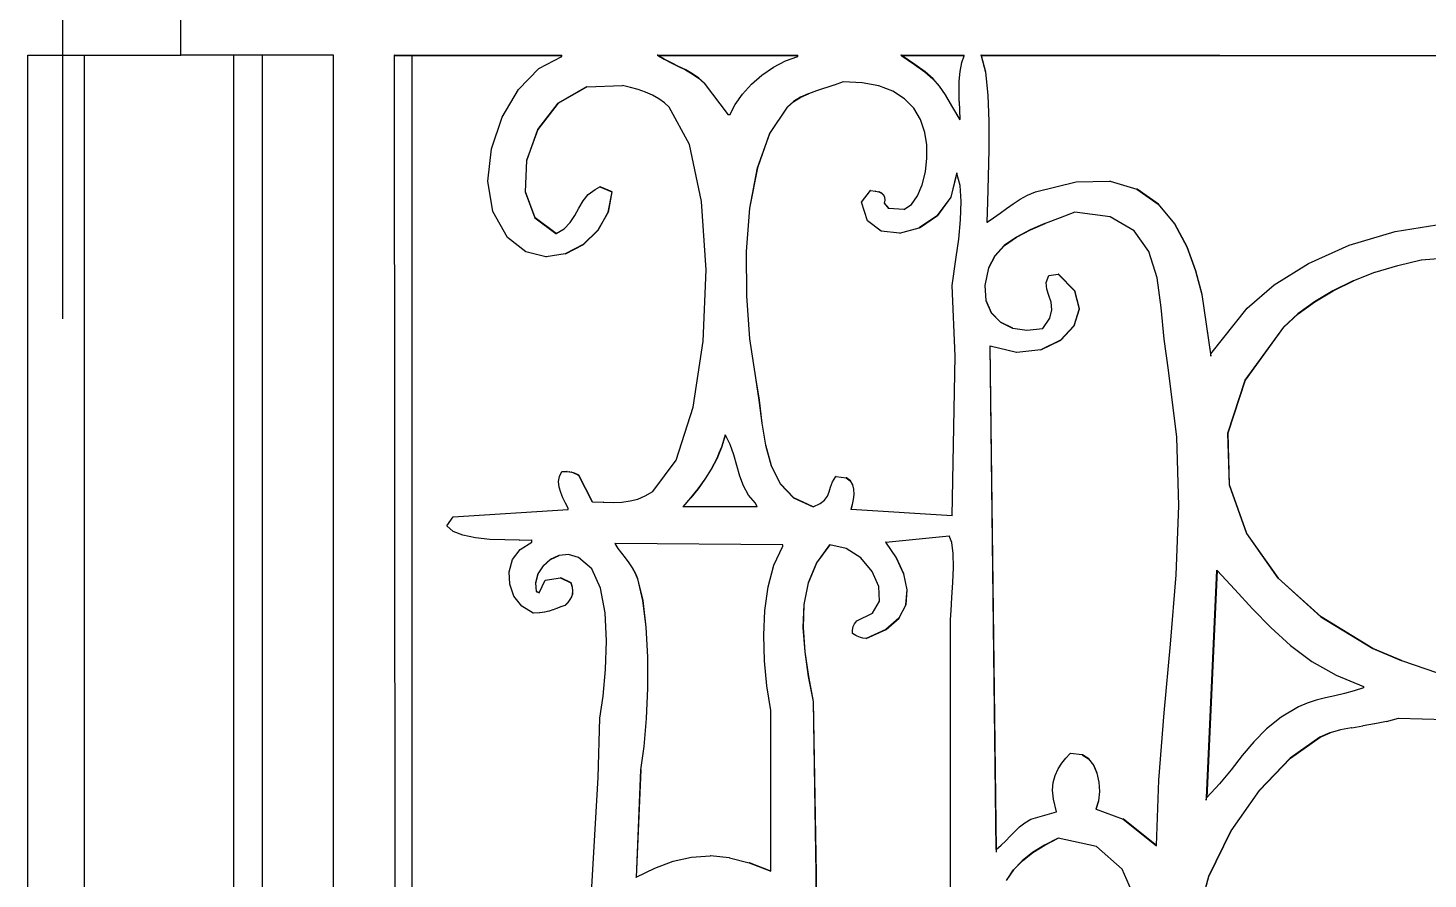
# Model space of a CAD drawing. Header units: inches. Extents: x -343 to 13887, y -13069 to -746.
# Drawn here: x 3431.19 to 3454.14, y -9215.59 to -9201.64 of the extents above; entities that cross this region are included whole.
import ezdxf

# ---------------------------------------------------------------- set-up
doc = ezdxf.new("R2010")
doc.units = ezdxf.units.IN
doc.header["$LTSCALE"] = 17
doc.header["$MEASUREMENT"] = 0
doc.layers.add('OUTLINE', color=1, linetype='Continuous', lineweight=25)

# ---------------------------------------------------------------- blocks, each defined once
blk = doc.blocks.new('fddd')
for p, q in [((-462.804, -3265.045), (-462.804, -3264.215)), ((-465.309, -3265.045), (-464.387, -3265.045)), ((-465.309, -3291.653), (-465.309, -3265.045)), ((-464.387, -3265.045), (-464.387, -3291.653)), ((-464.387, -3265.045), (-462.804, -3265.045)), ((-461.938, -3265.045), (-462.804, -3265.045)), ((-461.938, -3265.045), (-461.938, -3293.913)), ((-461.466, -3265.045), (-461.938, -3265.045)), ((-461.466, -3293.913), (-461.466, -3265.045)), ((-460.3, -3265.045), (-461.466, -3265.045)), ((-460.3, -3293.913), (-460.3, -3265.045)), ((-459.308, -3265.045), (-459.308, -3265.055)), ((-459.303, -3265.045), (-459.308, -3265.045)), ((-459.303, -3265.055), (-459.308, -3265.055)), ((-459.308, -3265.055), (-459.295, -3278.755)), ((-459.303, -3265.055), (-459.303, -3265.045)), ((-459.303, -3265.045), (-459.017, -3265.045)), ((-459.29, -3278.755), (-459.303, -3265.055)), ((-459.017, -3265.055), (-459.303, -3265.055)), ((-459.017, -3265.045), (-459.017, -3265.055)), ((-459.017, -3265.045), (-456.555, -3265.045)), ((-459.017, -3265.055), (-459.017, -3289.838)), ((-456.555, -3265.055), (-459.017, -3265.055)), ((-456.934, -3265.259), (-456.555, -3265.065)), ((-456.555, -3265.055), (-456.555, -3265.045)), ((-456.555, -3265.065), (-456.555, -3265.055)), ((-454.993, -3265.045), (-454.975, -3265.055)), ((-454.988, -3265.045), (-454.993, -3265.045)), ((-454.971, -3265.055), (-454.988, -3265.045)), ((-454.988, -3265.045), (-452.687, -3265.045)), ((-454.971, -3265.055), (-454.975, -3265.055)), ((-454.975, -3265.055), (-454.881, -3265.11)), ((-454.877, -3265.11), (-454.971, -3265.055)), ((-452.687, -3265.055), (-454.971, -3265.055)), ((-454.881, -3265.11), (-454.765, -3265.169)), ((-454.877, -3265.11), (-454.881, -3265.11)), ((-454.76, -3265.169), (-454.877, -3265.11)), ((-452.89, -3265.138), (-452.687, -3265.065)), ((-452.687, -3265.055), (-452.687, -3265.045)), ((-452.687, -3265.065), (-452.687, -3265.055)), ((-451.001, -3265.045), (-450.985, -3265.055)), ((-450.996, -3265.045), (-451.001, -3265.045)), ((-450.98, -3265.055), (-450.996, -3265.045)), ((-450.996, -3265.045), (-449.959, -3265.045)), ((-450.98, -3265.055), (-450.985, -3265.055)), ((-450.985, -3265.055), (-450.775, -3265.194)), ((-449.963, -3265.055), (-450.98, -3265.055)), ((-450.77, -3265.194), (-450.98, -3265.055)), ((-450.002, -3265.165), (-449.963, -3265.055)), ((-449.963, -3265.055), (-449.959, -3265.045)), ((-449.687, -3265.045), (-449.684, -3265.055)), ((-449.682, -3265.045), (-449.687, -3265.045)), ((-449.679, -3265.055), (-449.684, -3265.055)), ((-449.684, -3265.055), (-449.613, -3265.323)), ((-449.679, -3265.055), (-449.682, -3265.045)), ((-439.835, -3265.055), (-449.682, -3265.045)), ((-439.835, -3265.055), (-449.679, -3265.055)), ((-449.608, -3265.323), (-449.679, -3265.055)), ((-457.269, -3265.606), (-456.934, -3265.259)), ((-454.765, -3265.169), (-454.646, -3265.227)), ((-454.76, -3265.169), (-454.765, -3265.169)), ((-454.642, -3265.227), (-454.76, -3265.169)), ((-454.646, -3265.227), (-454.53, -3265.285)), ((-454.642, -3265.227), (-454.646, -3265.227)), ((-454.525, -3265.285), (-454.642, -3265.227)), ((-454.53, -3265.285), (-454.419, -3265.348)), ((-454.525, -3265.285), (-454.53, -3265.285)), ((-454.414, -3265.348), (-454.525, -3265.285)), ((-454.419, -3265.348), (-454.316, -3265.419)), ((-454.414, -3265.348), (-454.419, -3265.348)), ((-454.311, -3265.419), (-454.414, -3265.348)), ((-453.277, -3265.37), (-453.088, -3265.241)), ((-453.088, -3265.241), (-452.89, -3265.138)), ((-450.775, -3265.194), (-450.606, -3265.318)), ((-450.77, -3265.194), (-450.775, -3265.194)), ((-450.601, -3265.318), (-450.77, -3265.194)), ((-450.606, -3265.318), (-450.477, -3265.432)), ((-450.601, -3265.318), (-450.606, -3265.318)), ((-450.472, -3265.432), (-450.601, -3265.318)), ((-450.041, -3265.468), (-450.028, -3265.309)), ((-450.028, -3265.309), (-450.002, -3265.165)), ((-449.613, -3265.323), (-449.572, -3265.696)), ((-449.608, -3265.323), (-449.613, -3265.323)), ((-449.568, -3265.696), (-449.608, -3265.323)), ((-456.153, -3265.564), (-456.62, -3265.832)), ((-456.615, -3265.832), (-456.148, -3265.564)), ((-456.148, -3265.564), (-456.153, -3265.564)), ((-456.148, -3265.564), (-455.564, -3265.542)), ((-455.431, -3265.572), (-455.564, -3265.542)), ((-455.304, -3265.608), (-455.431, -3265.572)), ((-454.316, -3265.419), (-454.225, -3265.501)), ((-454.311, -3265.419), (-454.316, -3265.419)), ((-454.22, -3265.501), (-454.311, -3265.419)), ((-454.225, -3265.501), (-453.828, -3266.019)), ((-454.22, -3265.501), (-454.225, -3265.501)), ((-453.823, -3266.019), (-454.22, -3265.501)), ((-453.598, -3265.68), (-453.449, -3265.518)), ((-453.449, -3265.518), (-453.277, -3265.37)), ((-452.096, -3265.535), (-452.38, -3265.626)), ((-452.092, -3265.535), (-452.096, -3265.535)), ((-451.943, -3265.48), (-452.092, -3265.535)), ((-451.632, -3265.494), (-451.943, -3265.48)), ((-451.361, -3265.546), (-451.632, -3265.494)), ((-451.13, -3265.635), (-451.361, -3265.546)), ((-450.477, -3265.432), (-450.371, -3265.552)), ((-450.472, -3265.432), (-450.477, -3265.432)), ((-450.367, -3265.552), (-450.472, -3265.432)), ((-450.371, -3265.552), (-450.274, -3265.693)), ((-450.367, -3265.552), (-450.371, -3265.552)), ((-450.269, -3265.693), (-450.367, -3265.552)), ((-450.045, -3265.634), (-450.041, -3265.468)), ((-457.535, -3266.06), (-457.269, -3265.606)), ((-455.184, -3265.651), (-455.304, -3265.608)), ((-455.071, -3265.701), (-455.184, -3265.651)), ((-454.968, -3265.758), (-455.071, -3265.701)), ((-454.875, -3265.822), (-454.968, -3265.758)), ((-453.718, -3265.849), (-453.598, -3265.68)), ((-452.757, -3265.803), (-452.861, -3265.895)), ((-452.856, -3265.895), (-452.752, -3265.803)), ((-452.642, -3265.732), (-452.757, -3265.803)), ((-452.752, -3265.803), (-452.757, -3265.803)), ((-452.752, -3265.803), (-452.637, -3265.732)), ((-452.517, -3265.675), (-452.642, -3265.732)), ((-452.637, -3265.732), (-452.642, -3265.732)), ((-452.637, -3265.732), (-452.513, -3265.675)), ((-452.513, -3265.675), (-452.517, -3265.675)), ((-452.384, -3265.626), (-452.513, -3265.675)), ((-452.38, -3265.626), (-452.384, -3265.626)), ((-450.94, -3265.758), (-451.13, -3265.635)), ((-450.788, -3265.914), (-450.94, -3265.758)), ((-450.274, -3265.693), (-450.167, -3265.871)), ((-450.269, -3265.693), (-450.274, -3265.693)), ((-450.162, -3265.871), (-450.269, -3265.693)), ((-450.043, -3265.801), (-450.045, -3265.634)), ((-450.043, -3265.801), (-450.034, -3266.094)), ((-449.572, -3265.696), (-449.556, -3266.128)), ((-449.568, -3265.696), (-449.572, -3265.696)), ((-449.552, -3266.128), (-449.568, -3265.696)), ((-456.62, -3265.832), (-456.952, -3266.262)), ((-456.948, -3266.262), (-456.615, -3265.832)), ((-456.615, -3265.832), (-456.62, -3265.832)), ((-454.795, -3265.895), (-454.875, -3265.822)), ((-454.465, -3266.509), (-454.795, -3265.895)), ((-453.823, -3266.019), (-453.828, -3266.019)), ((-453.803, -3266.019), (-453.823, -3266.019)), ((-453.803, -3266.019), (-453.718, -3265.849)), ((-452.861, -3265.895), (-453.15, -3266.326)), ((-453.145, -3266.326), (-452.856, -3265.895)), ((-452.856, -3265.895), (-452.861, -3265.895)), ((-450.677, -3266.098), (-450.788, -3265.914)), ((-450.167, -3265.871), (-450.034, -3266.102)), ((-450.162, -3265.871), (-450.167, -3265.871)), ((-450.034, -3266.094), (-450.162, -3265.871)), ((-457.71, -3266.576), (-457.535, -3266.06)), ((-456.952, -3266.262), (-457.136, -3266.772)), ((-457.131, -3266.772), (-456.948, -3266.262)), ((-456.948, -3266.262), (-456.952, -3266.262)), ((-450.604, -3266.31), (-450.677, -3266.098)), ((-450.034, -3266.102), (-450.034, -3266.094)), ((-449.556, -3266.128), (-449.558, -3266.587)), ((-449.552, -3266.128), (-449.556, -3266.128)), ((-449.553, -3266.587), (-449.552, -3266.128)), ((-453.15, -3266.326), (-453.352, -3266.891)), ((-453.348, -3266.891), (-453.145, -3266.326)), ((-453.145, -3266.326), (-453.15, -3266.326)), ((-450.574, -3266.514), (-450.604, -3266.31)), ((-457.769, -3267.107), (-457.71, -3266.576)), ((-454.266, -3267.442), (-454.465, -3266.509)), ((-450.572, -3266.734), (-450.574, -3266.514)), ((-449.558, -3266.587), (-449.568, -3267.038)), ((-449.564, -3267.038), (-449.553, -3266.587)), ((-449.553, -3266.587), (-449.558, -3266.587)), ((-457.136, -3266.772), (-457.156, -3267.282)), ((-457.152, -3267.282), (-457.131, -3266.772)), ((-457.131, -3266.772), (-457.136, -3266.772)), ((-453.352, -3266.891), (-453.478, -3267.55)), ((-453.473, -3267.55), (-453.348, -3266.891)), ((-453.348, -3266.891), (-453.352, -3266.891)), ((-450.649, -3267.166), (-450.597, -3266.956)), ((-450.597, -3266.956), (-450.572, -3266.734)), ((-457.69, -3267.607), (-457.769, -3267.107)), ((-450.726, -3267.348), (-450.649, -3267.166)), ((-450.083, -3266.973), (-450.179, -3267.368)), ((-450.174, -3267.368), (-450.081, -3266.983)), ((-450.081, -3266.983), (-450.083, -3266.973)), ((-450.029, -3267.177), (-450.081, -3266.983)), ((-450.011, -3267.442), (-450.029, -3267.177)), ((-449.568, -3267.038), (-449.581, -3267.447)), ((-449.576, -3267.447), (-449.564, -3267.038)), ((-449.564, -3267.038), (-449.568, -3267.038)), ((-448.794, -3267.284), (-448.124, -3267.118)), ((-448.124, -3267.118), (-447.573, -3267.11)), ((-447.569, -3267.11), (-447.573, -3267.11)), ((-447.569, -3267.11), (-447.129, -3267.242)), ((-457.156, -3267.282), (-457.001, -3267.708)), ((-457.152, -3267.282), (-457.156, -3267.282)), ((-456.996, -3267.708), (-457.152, -3267.282)), ((-456.209, -3267.432), (-456.124, -3267.327)), ((-456.124, -3267.327), (-456.01, -3267.243)), ((-456.01, -3267.243), (-455.936, -3267.201)), ((-455.936, -3267.201), (-455.933, -3267.203)), ((-455.931, -3267.201), (-455.933, -3267.203)), ((-455.933, -3267.203), (-455.737, -3267.284)), ((-455.732, -3267.284), (-455.931, -3267.201)), ((-455.737, -3267.284), (-455.8, -3267.618)), ((-455.795, -3267.618), (-455.732, -3267.284)), ((-455.732, -3267.284), (-455.737, -3267.284)), ((-451.646, -3267.45), (-451.497, -3267.264)), ((-451.492, -3267.264), (-451.497, -3267.264)), ((-451.492, -3267.264), (-451.421, -3267.27)), ((-451.416, -3267.27), (-451.421, -3267.27)), ((-451.416, -3267.27), (-451.361, -3267.284)), ((-451.361, -3267.284), (-451.315, -3267.306)), ((-451.356, -3267.284), (-451.361, -3267.284)), ((-451.31, -3267.306), (-451.356, -3267.284)), ((-451.315, -3267.306), (-451.284, -3267.336)), ((-451.31, -3267.306), (-451.315, -3267.306)), ((-451.28, -3267.336), (-451.31, -3267.306)), ((-451.284, -3267.336), (-451.267, -3267.373)), ((-451.28, -3267.336), (-451.284, -3267.336)), ((-451.263, -3267.373), (-451.28, -3267.336)), ((-451.267, -3267.373), (-451.264, -3267.418)), ((-451.263, -3267.373), (-451.267, -3267.373)), ((-451.259, -3267.418), (-451.263, -3267.373)), ((-450.827, -3267.489), (-450.726, -3267.348)), ((-450.179, -3267.368), (-450.401, -3267.671)), ((-450.396, -3267.671), (-450.174, -3267.368)), ((-450.174, -3267.368), (-450.179, -3267.368)), ((-449.156, -3267.478), (-449.042, -3267.405)), ((-449.042, -3267.405), (-448.922, -3267.34)), ((-448.922, -3267.34), (-448.794, -3267.284)), ((-447.129, -3267.242), (-446.779, -3267.486)), ((-447.124, -3267.242), (-447.129, -3267.242)), ((-446.775, -3267.486), (-447.124, -3267.242)), ((-457.448, -3268.031), (-457.69, -3267.607)), ((-456.343, -3267.67), (-456.278, -3267.549)), ((-456.278, -3267.549), (-456.209, -3267.432)), ((-455.8, -3267.618), (-455.965, -3267.913)), ((-455.96, -3267.913), (-455.795, -3267.618)), ((-455.795, -3267.618), (-455.8, -3267.618)), ((-454.192, -3268.561), (-454.266, -3267.442)), ((-453.478, -3267.55), (-453.535, -3268.263)), ((-453.53, -3268.263), (-453.473, -3267.55)), ((-453.473, -3267.55), (-453.478, -3267.55)), ((-451.548, -3267.76), (-451.646, -3267.45)), ((-451.264, -3267.418), (-451.274, -3267.471)), ((-451.274, -3267.471), (-451.199, -3267.554)), ((-451.269, -3267.471), (-451.274, -3267.471)), ((-451.269, -3267.471), (-451.259, -3267.418)), ((-451.194, -3267.554), (-451.269, -3267.471)), ((-451.259, -3267.418), (-451.264, -3267.418)), ((-451.194, -3267.554), (-451.199, -3267.554)), ((-450.951, -3267.575), (-451.194, -3267.554)), ((-450.951, -3267.575), (-450.827, -3267.489)), ((-450.022, -3267.744), (-450.011, -3267.442)), ((-449.581, -3267.447), (-449.587, -3267.782)), ((-449.583, -3267.779), (-449.576, -3267.447)), ((-449.576, -3267.447), (-449.581, -3267.447)), ((-449.479, -3267.709), (-449.373, -3267.632)), ((-449.373, -3267.632), (-449.266, -3267.554)), ((-449.266, -3267.554), (-449.156, -3267.478)), ((-448.149, -3267.616), (-448.386, -3267.708)), ((-447.566, -3267.694), (-448.149, -3267.616)), ((-446.779, -3267.486), (-446.511, -3267.81)), ((-446.775, -3267.486), (-446.779, -3267.486)), ((-446.506, -3267.81), (-446.775, -3267.486)), ((-457.001, -3267.708), (-456.655, -3267.969)), ((-456.996, -3267.708), (-457.001, -3267.708)), ((-456.652, -3267.967), (-456.996, -3267.708)), ((-456.518, -3267.889), (-456.419, -3267.786)), ((-456.419, -3267.786), (-456.343, -3267.67)), ((-451.323, -3267.927), (-451.548, -3267.76)), ((-451.019, -3267.961), (-450.7, -3267.873)), ((-450.401, -3267.671), (-450.7, -3267.873)), ((-450.695, -3267.873), (-450.7, -3267.873)), ((-450.695, -3267.873), (-450.396, -3267.671)), ((-450.396, -3267.671), (-450.401, -3267.671)), ((-450.051, -3268.057), (-450.022, -3267.744)), ((-449.587, -3267.782), (-449.583, -3267.779)), ((-449.583, -3267.779), (-449.479, -3267.709)), ((-448.638, -3267.803), (-448.881, -3267.907)), ((-448.876, -3267.907), (-448.633, -3267.803)), ((-448.633, -3267.803), (-448.638, -3267.803)), ((-448.39, -3267.708), (-448.633, -3267.803)), ((-448.386, -3267.708), (-448.39, -3267.708)), ((-447.175, -3267.92), (-447.566, -3267.694)), ((-446.511, -3267.81), (-446.311, -3268.184)), ((-446.506, -3267.81), (-446.511, -3267.81)), ((-446.306, -3268.184), (-446.506, -3267.81)), ((-442.895, -3267.933), (-442.073, -3267.803)), ((-457.145, -3268.265), (-457.448, -3268.031)), ((-456.655, -3267.969), (-456.652, -3267.967)), ((-456.652, -3267.967), (-456.518, -3267.889)), ((-455.965, -3267.913), (-456.206, -3268.149)), ((-456.201, -3268.149), (-455.96, -3267.913)), ((-455.96, -3267.913), (-455.965, -3267.913)), ((-451.024, -3267.961), (-451.323, -3267.927)), ((-451.023, -3267.961), (-451.024, -3267.961)), ((-451.023, -3267.961), (-451.019, -3267.961)), ((-450.09, -3268.357), (-450.051, -3268.057)), ((-449.106, -3268.025), (-449.303, -3268.164)), ((-449.298, -3268.164), (-449.101, -3268.025)), ((-448.881, -3267.907), (-449.106, -3268.025)), ((-449.101, -3268.025), (-449.106, -3268.025)), ((-449.101, -3268.025), (-448.876, -3267.907)), ((-448.876, -3267.907), (-448.881, -3267.907)), ((-446.934, -3268.264), (-447.175, -3267.92)), ((-443.649, -3268.157), (-442.895, -3267.933)), ((-456.821, -3268.348), (-457.145, -3268.265)), ((-456.5, -3268.302), (-456.816, -3268.348)), ((-456.206, -3268.149), (-456.5, -3268.302)), ((-456.495, -3268.302), (-456.5, -3268.302)), ((-456.495, -3268.302), (-456.201, -3268.149)), ((-456.201, -3268.149), (-456.206, -3268.149)), ((-453.535, -3268.263), (-453.532, -3268.991)), ((-453.53, -3268.263), (-453.535, -3268.263)), ((-453.527, -3268.991), (-453.53, -3268.263)), ((-449.459, -3268.33), (-449.563, -3268.529)), ((-449.558, -3268.529), (-449.454, -3268.33)), ((-449.303, -3268.164), (-449.459, -3268.33)), ((-449.454, -3268.33), (-449.459, -3268.33)), ((-449.454, -3268.33), (-449.298, -3268.164)), ((-449.298, -3268.164), (-449.303, -3268.164)), ((-446.799, -3268.694), (-446.934, -3268.264)), ((-446.311, -3268.184), (-446.167, -3268.579)), ((-446.306, -3268.184), (-446.311, -3268.184)), ((-446.162, -3268.579), (-446.306, -3268.184)), ((-444.316, -3268.456), (-443.649, -3268.157)), ((-441.454, -3268.321), (-442.466, -3268.404)), ((-456.818, -3268.348), (-456.821, -3268.348)), ((-456.818, -3268.348), (-456.816, -3268.348)), ((-454.24, -3269.73), (-454.192, -3268.561)), ((-450.158, -3268.819), (-450.09, -3268.357)), ((-449.563, -3268.529), (-449.623, -3268.817)), ((-449.619, -3268.817), (-449.558, -3268.529)), ((-449.558, -3268.529), (-449.563, -3268.529)), ((-444.88, -3268.807), (-444.316, -3268.456)), ((-442.859, -3268.494), (-443.227, -3268.608)), ((-442.854, -3268.494), (-442.859, -3268.494)), ((-442.471, -3268.404), (-442.854, -3268.494)), ((-442.466, -3268.404), (-442.471, -3268.404)), ((-448.616, -3268.77), (-448.571, -3268.653)), ((-448.608, -3268.878), (-448.616, -3268.77)), ((-448.571, -3268.653), (-448.422, -3268.632)), ((-448.417, -3268.632), (-448.422, -3268.632)), ((-448.422, -3268.632), (-448.151, -3268.905)), ((-448.146, -3268.905), (-448.417, -3268.632)), ((-446.729, -3269.182), (-446.799, -3268.694)), ((-446.167, -3268.579), (-446.066, -3268.964)), ((-446.162, -3268.579), (-446.167, -3268.579)), ((-446.061, -3268.964), (-446.162, -3268.579)), ((-443.586, -3268.745), (-443.916, -3268.904)), ((-443.911, -3268.904), (-443.581, -3268.745)), ((-443.581, -3268.745), (-443.586, -3268.745)), ((-443.232, -3268.608), (-443.581, -3268.745)), ((-443.227, -3268.608), (-443.232, -3268.608)), ((-453.532, -3268.991), (-453.478, -3269.694)), ((-453.527, -3268.991), (-453.532, -3268.991)), ((-453.473, -3269.694), (-453.527, -3268.991)), ((-450.108, -3269.98), (-450.158, -3268.819)), ((-449.623, -3268.817), (-449.604, -3269.065)), ((-449.619, -3268.817), (-449.623, -3268.817)), ((-449.6, -3269.065), (-449.619, -3268.817)), ((-448.573, -3268.983), (-448.608, -3268.878)), ((-448.535, -3269.094), (-448.573, -3268.983)), ((-448.146, -3268.905), (-448.151, -3268.905)), ((-448.151, -3268.905), (-448.075, -3269.199)), ((-448.07, -3269.199), (-448.146, -3268.905)), ((-446.066, -3268.964), (-445.917, -3269.98)), ((-446.061, -3268.964), (-446.066, -3268.964)), ((-445.917, -3269.939), (-446.061, -3268.964)), ((-445.322, -3269.192), (-444.88, -3268.807)), ((-443.916, -3268.904), (-444.219, -3269.085)), ((-444.215, -3269.085), (-443.911, -3268.904)), ((-443.911, -3268.904), (-443.916, -3268.904)), ((-449.6, -3269.065), (-449.604, -3269.065)), ((-449.604, -3269.065), (-449.516, -3269.267)), ((-449.511, -3269.267), (-449.6, -3269.065)), ((-448.558, -3269.357), (-448.522, -3269.216)), ((-448.522, -3269.216), (-448.535, -3269.094)), ((-448.075, -3269.199), (-448.162, -3269.482)), ((-448.158, -3269.482), (-448.07, -3269.199)), ((-448.07, -3269.199), (-448.075, -3269.199)), ((-446.68, -3269.697), (-446.729, -3269.182)), ((-445.917, -3269.939), (-445.322, -3269.192)), ((-444.219, -3269.085), (-444.491, -3269.285)), ((-444.486, -3269.285), (-444.215, -3269.085)), ((-444.215, -3269.085), (-444.219, -3269.085)), ((-449.511, -3269.267), (-449.516, -3269.267)), ((-449.516, -3269.267), (-449.368, -3269.419)), ((-449.363, -3269.419), (-449.511, -3269.267)), ((-449.363, -3269.419), (-449.368, -3269.419)), ((-449.368, -3269.419), (-449.17, -3269.516)), ((-449.166, -3269.516), (-449.363, -3269.419)), ((-448.67, -3269.524), (-448.558, -3269.357)), ((-448.162, -3269.482), (-448.383, -3269.718)), ((-448.379, -3269.718), (-448.158, -3269.482)), ((-448.158, -3269.482), (-448.162, -3269.482)), ((-444.491, -3269.285), (-444.727, -3269.503)), ((-444.722, -3269.503), (-444.486, -3269.285)), ((-444.486, -3269.285), (-444.491, -3269.285)), ((-453.478, -3269.694), (-453.381, -3270.333)), ((-453.473, -3269.694), (-453.478, -3269.694)), ((-453.377, -3270.333), (-453.473, -3269.694)), ((-449.166, -3269.516), (-449.17, -3269.516)), ((-449.166, -3269.516), (-448.934, -3269.553)), ((-448.934, -3269.553), (-448.67, -3269.524)), ((-446.612, -3270.209), (-446.68, -3269.697)), ((-444.727, -3269.503), (-445.357, -3270.369)), ((-445.352, -3270.369), (-444.722, -3269.503)), ((-444.722, -3269.503), (-444.727, -3269.503)), ((-454.405, -3270.816), (-454.24, -3269.73)), ((-449.538, -3269.814), (-449.439, -3278.068)), ((-449.533, -3269.816), (-449.538, -3269.814)), ((-449.434, -3278.064), (-449.533, -3269.816)), ((-449.102, -3269.919), (-449.533, -3269.816)), ((-449.099, -3269.919), (-449.102, -3269.919)), ((-449.099, -3269.919), (-449.097, -3269.919)), ((-448.707, -3269.876), (-449.097, -3269.919)), ((-448.383, -3269.718), (-448.707, -3269.876)), ((-448.702, -3269.876), (-448.707, -3269.876)), ((-448.702, -3269.876), (-448.379, -3269.718)), ((-448.379, -3269.718), (-448.383, -3269.718)), ((-445.917, -3269.98), (-445.917, -3269.939)), ((-450.158, -3272.593), (-450.108, -3269.98)), ((-453.381, -3270.333), (-453.324, -3270.699)), ((-453.377, -3270.333), (-453.381, -3270.333)), ((-453.32, -3270.699), (-453.377, -3270.333)), ((-446.474, -3271.307), (-446.612, -3270.209)), ((-445.357, -3270.369), (-445.641, -3271.238)), ((-445.636, -3271.238), (-445.352, -3270.369)), ((-445.352, -3270.369), (-445.357, -3270.369)), ((-454.682, -3271.684), (-454.405, -3270.816)), ((-453.324, -3270.699), (-453.276, -3271.074)), ((-453.32, -3270.699), (-453.324, -3270.699)), ((-453.272, -3271.074), (-453.32, -3270.699)), ((-453.276, -3271.074), (-453.217, -3271.439)), ((-453.272, -3271.074), (-453.276, -3271.074)), ((-453.212, -3271.439), (-453.272, -3271.074)), ((-453.935, -3271.469), (-453.874, -3271.272)), ((-453.877, -3271.266), (-453.906, -3271.36)), ((-453.874, -3271.272), (-453.906, -3271.36)), ((-453.874, -3271.272), (-453.877, -3271.266)), ((-453.795, -3271.427), (-453.874, -3271.272)), ((-446.443, -3272.429), (-446.474, -3271.307)), ((-445.641, -3271.238), (-445.619, -3272.086)), ((-445.636, -3271.238), (-445.641, -3271.238)), ((-445.614, -3272.086), (-445.636, -3271.238)), ((-454.013, -3271.656), (-453.935, -3271.469)), ((-453.94, -3271.469), (-453.982, -3271.569)), ((-453.906, -3271.36), (-453.94, -3271.469)), ((-453.935, -3271.469), (-453.94, -3271.469)), ((-453.735, -3271.597), (-453.795, -3271.427)), ((-453.217, -3271.439), (-453.125, -3271.777)), ((-453.212, -3271.439), (-453.217, -3271.439)), ((-453.12, -3271.777), (-453.212, -3271.439)), ((-455.068, -3272.199), (-454.682, -3271.684)), ((-454.018, -3271.656), (-454.109, -3271.831)), ((-454.104, -3271.831), (-454.013, -3271.656)), ((-453.982, -3271.569), (-454.018, -3271.656)), ((-454.013, -3271.656), (-454.018, -3271.656)), ((-453.982, -3271.569), (-454.013, -3271.656)), ((-453.686, -3271.771), (-453.735, -3271.597)), ((-453.637, -3271.943), (-453.686, -3271.771)), ((-453.125, -3271.777), (-452.978, -3272.07)), ((-453.12, -3271.777), (-453.125, -3271.777)), ((-452.973, -3272.07), (-453.12, -3271.777)), ((-456.61, -3272.035), (-456.596, -3271.949)), ((-456.596, -3271.949), (-456.555, -3271.868)), ((-456.555, -3271.868), (-456.526, -3271.868)), ((-456.526, -3271.868), (-456.474, -3271.87)), ((-456.47, -3271.87), (-456.474, -3271.87)), ((-456.47, -3271.87), (-456.431, -3271.874)), ((-456.426, -3271.874), (-456.431, -3271.874)), ((-456.426, -3271.874), (-456.396, -3271.88)), ((-456.392, -3271.88), (-456.396, -3271.88)), ((-456.392, -3271.88), (-456.368, -3271.888)), ((-456.368, -3271.888), (-456.342, -3271.899)), ((-456.363, -3271.888), (-456.368, -3271.888)), ((-456.337, -3271.899), (-456.363, -3271.888)), ((-456.342, -3271.899), (-456.314, -3271.913)), ((-456.337, -3271.899), (-456.342, -3271.899)), ((-456.31, -3271.913), (-456.337, -3271.899)), ((-456.314, -3271.913), (-456.283, -3271.93)), ((-456.31, -3271.913), (-456.314, -3271.913)), ((-456.278, -3271.93), (-456.31, -3271.913)), ((-456.283, -3271.93), (-456.06, -3272.365)), ((-456.278, -3271.93), (-456.283, -3271.93)), ((-456.055, -3272.365), (-456.278, -3271.93)), ((-454.212, -3271.996), (-454.324, -3272.152)), ((-454.32, -3272.152), (-454.207, -3271.996)), ((-454.109, -3271.831), (-454.212, -3271.996)), ((-454.207, -3271.996), (-454.212, -3271.996)), ((-454.207, -3271.996), (-454.104, -3271.831)), ((-454.104, -3271.831), (-454.109, -3271.831)), ((-453.578, -3272.106), (-453.637, -3271.943)), ((-452.118, -3272.039), (-452.067, -3271.951)), ((-452.062, -3271.951), (-452.067, -3271.951)), ((-452.062, -3271.951), (-451.894, -3271.971)), ((-451.894, -3271.971), (-451.832, -3272.02)), ((-451.889, -3271.971), (-451.894, -3271.971)), ((-451.827, -3272.02), (-451.889, -3271.971)), ((-456.601, -3272.124), (-456.61, -3272.035)), ((-456.576, -3272.213), (-456.601, -3272.124)), ((-456.54, -3272.302), (-456.576, -3272.213)), ((-455.189, -3272.27), (-455.068, -3272.199)), ((-454.324, -3272.152), (-454.445, -3272.302)), ((-454.44, -3272.302), (-454.32, -3272.152)), ((-454.32, -3272.152), (-454.324, -3272.152)), ((-453.496, -3272.256), (-453.578, -3272.106)), ((-452.978, -3272.07), (-452.757, -3272.3)), ((-452.973, -3272.07), (-452.978, -3272.07)), ((-452.752, -3272.3), (-452.973, -3272.07)), ((-452.204, -3272.271), (-452.175, -3272.2)), ((-452.175, -3272.2), (-452.15, -3272.123)), ((-452.15, -3272.123), (-452.118, -3272.039)), ((-451.832, -3272.02), (-451.793, -3272.085)), ((-451.827, -3272.02), (-451.832, -3272.02)), ((-451.789, -3272.085), (-451.827, -3272.02)), ((-451.793, -3272.085), (-451.774, -3272.161)), ((-451.789, -3272.085), (-451.793, -3272.085)), ((-451.769, -3272.161), (-451.789, -3272.085)), ((-451.774, -3272.161), (-451.77, -3272.243)), ((-451.769, -3272.161), (-451.774, -3272.161)), ((-451.765, -3272.243), (-451.769, -3272.161)), ((-445.619, -3272.086), (-445.331, -3272.887)), ((-445.614, -3272.086), (-445.619, -3272.086)), ((-445.326, -3272.887), (-445.614, -3272.086)), ((-456.498, -3272.388), (-456.54, -3272.302)), ((-456.456, -3272.469), (-456.498, -3272.388)), ((-456.055, -3272.365), (-456.06, -3272.365)), ((-456.055, -3272.365), (-455.878, -3272.373)), ((-455.874, -3272.373), (-455.878, -3272.373)), ((-455.874, -3272.373), (-455.717, -3272.376)), ((-455.717, -3272.376), (-455.571, -3272.37)), ((-455.571, -3272.37), (-455.437, -3272.352)), ((-455.437, -3272.352), (-455.311, -3272.32)), ((-455.311, -3272.32), (-455.189, -3272.27)), ((-454.445, -3272.302), (-454.572, -3272.448)), ((-454.567, -3272.448), (-454.572, -3272.448)), ((-454.567, -3272.448), (-454.44, -3272.302)), ((-453.357, -3272.448), (-454.567, -3272.448)), ((-454.44, -3272.302), (-454.445, -3272.302)), ((-453.381, -3272.386), (-453.496, -3272.256)), ((-453.357, -3272.448), (-453.381, -3272.386)), ((-452.757, -3272.3), (-452.439, -3272.448)), ((-452.752, -3272.3), (-452.757, -3272.3)), ((-452.437, -3272.447), (-452.752, -3272.3)), ((-452.439, -3272.448), (-452.437, -3272.447)), ((-452.437, -3272.447), (-452.324, -3272.396)), ((-452.324, -3272.396), (-452.25, -3272.337)), ((-452.25, -3272.337), (-452.204, -3272.271)), ((-451.796, -3272.412), (-451.819, -3272.49)), ((-451.814, -3272.49), (-451.791, -3272.412)), ((-451.779, -3272.328), (-451.796, -3272.412)), ((-451.791, -3272.412), (-451.796, -3272.412)), ((-451.791, -3272.412), (-451.774, -3272.328)), ((-451.77, -3272.243), (-451.779, -3272.328)), ((-451.774, -3272.328), (-451.779, -3272.328)), ((-451.774, -3272.328), (-451.765, -3272.243)), ((-451.765, -3272.243), (-451.77, -3272.243)), ((-446.488, -3273.563), (-446.443, -3272.429)), ((-458.44, -3272.759), (-458.341, -3272.614)), ((-458.341, -3272.614), (-456.456, -3272.49)), ((-456.456, -3272.49), (-456.456, -3272.469)), ((-451.814, -3272.49), (-451.819, -3272.49)), ((-450.158, -3272.593), (-451.814, -3272.49)), ((-458.341, -3272.851), (-458.44, -3272.759)), ((-458.178, -3272.915), (-458.341, -3272.851)), ((-457.97, -3272.957), (-458.178, -3272.915)), ((-451.244, -3273.029), (-450.207, -3272.925)), ((-450.161, -3273.032), (-450.207, -3272.925)), ((-445.331, -3272.887), (-444.815, -3273.618)), ((-445.326, -3272.887), (-445.331, -3272.887)), ((-444.811, -3273.618), (-445.326, -3272.887)), ((-457.735, -3272.981), (-457.97, -3272.957)), ((-457.492, -3272.991), (-457.735, -3272.981)), ((-457.258, -3272.992), (-457.492, -3272.991)), ((-457.365, -3273.314), (-457.243, -3273.146)), ((-457.253, -3272.992), (-457.258, -3272.992)), ((-457.253, -3272.992), (-457.051, -3272.987)), ((-457.243, -3273.146), (-457.051, -3273.029)), ((-457.051, -3273.029), (-457.051, -3272.987)), ((-455.688, -3273.05), (-455.637, -3273.13)), ((-455.683, -3273.05), (-455.688, -3273.05)), ((-455.632, -3273.13), (-455.683, -3273.05)), ((-452.935, -3273.07), (-455.683, -3273.05)), ((-455.637, -3273.13), (-455.58, -3273.208)), ((-455.632, -3273.13), (-455.637, -3273.13)), ((-455.575, -3273.208), (-455.632, -3273.13)), ((-453.079, -3273.404), (-452.935, -3273.091)), ((-452.935, -3273.091), (-452.935, -3273.07)), ((-452.166, -3273.07), (-452.384, -3273.364)), ((-452.379, -3273.364), (-452.162, -3273.071)), ((-452.162, -3273.071), (-452.166, -3273.07)), ((-451.894, -3273.129), (-452.162, -3273.071)), ((-451.653, -3273.286), (-451.894, -3273.129)), ((-451.244, -3273.029), (-451.249, -3273.029)), ((-451.249, -3273.029), (-451.075, -3273.286)), ((-451.07, -3273.286), (-451.244, -3273.029)), ((-450.139, -3273.213), (-450.161, -3273.032)), ((-457.42, -3273.511), (-457.365, -3273.314)), ((-456.747, -3273.313), (-456.865, -3273.418)), ((-456.86, -3273.418), (-456.742, -3273.313)), ((-456.605, -3273.245), (-456.747, -3273.313)), ((-456.742, -3273.313), (-456.747, -3273.313)), ((-456.742, -3273.313), (-456.6, -3273.245)), ((-456.6, -3273.245), (-456.605, -3273.245)), ((-456.447, -3273.23), (-456.6, -3273.245)), ((-456.283, -3273.278), (-456.447, -3273.23)), ((-456.064, -3273.463), (-456.283, -3273.278)), ((-455.58, -3273.208), (-455.52, -3273.285)), ((-455.575, -3273.208), (-455.58, -3273.208)), ((-455.515, -3273.285), (-455.575, -3273.208)), ((-455.52, -3273.285), (-455.46, -3273.364)), ((-455.515, -3273.285), (-455.52, -3273.285)), ((-455.455, -3273.364), (-455.515, -3273.285)), ((-455.46, -3273.364), (-455.404, -3273.447)), ((-455.455, -3273.364), (-455.46, -3273.364)), ((-455.399, -3273.447), (-455.455, -3273.364)), ((-452.384, -3273.364), (-452.521, -3273.692)), ((-452.516, -3273.692), (-452.379, -3273.364)), ((-452.379, -3273.364), (-452.384, -3273.364)), ((-451.468, -3273.506), (-451.653, -3273.286)), ((-451.07, -3273.286), (-451.075, -3273.286)), ((-451.075, -3273.286), (-450.954, -3273.549)), ((-450.95, -3273.549), (-451.07, -3273.286)), ((-450.137, -3273.442), (-450.139, -3273.213)), ((-457.412, -3273.718), (-457.42, -3273.511)), ((-456.948, -3273.549), (-456.989, -3273.694)), ((-456.984, -3273.694), (-456.943, -3273.549)), ((-456.865, -3273.418), (-456.948, -3273.549)), ((-456.943, -3273.549), (-456.948, -3273.549)), ((-456.943, -3273.549), (-456.86, -3273.418)), ((-456.86, -3273.418), (-456.865, -3273.418)), ((-456.828, -3273.651), (-456.58, -3273.61)), ((-456.58, -3273.61), (-456.579, -3273.61)), ((-456.575, -3273.61), (-456.579, -3273.61)), ((-456.579, -3273.61), (-456.407, -3273.693)), ((-456.402, -3273.693), (-456.575, -3273.61)), ((-455.923, -3273.78), (-456.064, -3273.463)), ((-455.404, -3273.447), (-455.355, -3273.535)), ((-455.399, -3273.447), (-455.404, -3273.447)), ((-455.35, -3273.535), (-455.399, -3273.447)), ((-455.355, -3273.535), (-455.316, -3273.63)), ((-455.35, -3273.535), (-455.355, -3273.535)), ((-455.311, -3273.63), (-455.35, -3273.535)), ((-453.175, -3273.76), (-453.079, -3273.404)), ((-451.36, -3273.754), (-451.468, -3273.506)), ((-450.95, -3273.549), (-450.954, -3273.549)), ((-450.954, -3273.549), (-450.899, -3273.807)), ((-450.894, -3273.807), (-450.95, -3273.549)), ((-450.147, -3273.691), (-450.137, -3273.442)), ((-446.578, -3274.699), (-446.488, -3273.563)), ((-445.99, -3277.216), (-445.818, -3273.485)), ((-445.814, -3273.49), (-445.985, -3277.211)), ((-445.818, -3273.485), (-445.814, -3273.49)), ((-445.814, -3273.49), (-445.524, -3273.803)), ((-457.342, -3273.914), (-457.412, -3273.718)), ((-456.989, -3273.694), (-456.977, -3273.838)), ((-456.984, -3273.694), (-456.989, -3273.694)), ((-456.972, -3273.838), (-456.984, -3273.694)), ((-456.977, -3273.838), (-456.927, -3273.858)), ((-456.972, -3273.838), (-456.977, -3273.838)), ((-456.927, -3273.857), (-456.972, -3273.838)), ((-456.927, -3273.857), (-456.828, -3273.651)), ((-456.407, -3273.693), (-456.388, -3273.766)), ((-456.402, -3273.693), (-456.407, -3273.693)), ((-456.383, -3273.766), (-456.402, -3273.693)), ((-456.388, -3273.766), (-456.381, -3273.827)), ((-456.383, -3273.766), (-456.388, -3273.766)), ((-456.381, -3273.827), (-456.384, -3273.879)), ((-456.376, -3273.827), (-456.383, -3273.766)), ((-456.376, -3273.827), (-456.381, -3273.827)), ((-456.38, -3273.879), (-456.376, -3273.827)), ((-455.847, -3274.188), (-455.923, -3273.78)), ((-455.316, -3273.63), (-455.232, -3273.983)), ((-455.311, -3273.63), (-455.316, -3273.63)), ((-455.227, -3273.983), (-455.311, -3273.63)), ((-453.23, -3274.147), (-453.175, -3273.76)), ((-452.521, -3273.692), (-452.59, -3274.048)), ((-452.585, -3274.048), (-452.516, -3273.692)), ((-452.516, -3273.692), (-452.521, -3273.692)), ((-451.351, -3273.994), (-451.36, -3273.754)), ((-450.899, -3273.807), (-450.92, -3274.052)), ((-450.916, -3274.052), (-450.894, -3273.807)), ((-450.894, -3273.807), (-450.899, -3273.807)), ((-450.162, -3273.935), (-450.147, -3273.691)), ((-445.524, -3273.803), (-445.233, -3274.12)), ((-444.815, -3273.618), (-444.113, -3274.254)), ((-444.811, -3273.618), (-444.815, -3273.618)), ((-444.109, -3274.254), (-444.811, -3273.618)), ((-457.212, -3274.079), (-457.342, -3273.914)), ((-456.927, -3273.858), (-456.927, -3273.857)), ((-456.506, -3274.066), (-456.575, -3274.089)), ((-456.46, -3274.015), (-456.506, -3274.066)), ((-456.501, -3274.066), (-456.506, -3274.066)), ((-456.501, -3274.066), (-456.455, -3274.015)), ((-456.425, -3273.969), (-456.46, -3274.015)), ((-456.455, -3274.015), (-456.46, -3274.015)), ((-456.455, -3274.015), (-456.42, -3273.969)), ((-456.399, -3273.925), (-456.425, -3273.969)), ((-456.42, -3273.969), (-456.425, -3273.969)), ((-456.42, -3273.969), (-456.394, -3273.925)), ((-456.384, -3273.879), (-456.399, -3273.925)), ((-456.394, -3273.925), (-456.399, -3273.925)), ((-456.394, -3273.925), (-456.38, -3273.879)), ((-456.38, -3273.879), (-456.384, -3273.879)), ((-455.232, -3273.983), (-455.179, -3274.419)), ((-455.227, -3273.983), (-455.232, -3273.983)), ((-455.174, -3274.419), (-455.227, -3273.983)), ((-452.59, -3274.048), (-452.603, -3274.427)), ((-452.599, -3274.427), (-452.585, -3274.048)), ((-452.585, -3274.048), (-452.59, -3274.048)), ((-451.464, -3274.193), (-451.351, -3273.994)), ((-450.92, -3274.052), (-451.032, -3274.273)), ((-451.027, -3274.273), (-450.916, -3274.052)), ((-450.916, -3274.052), (-450.92, -3274.052)), ((-450.176, -3274.145), (-450.162, -3273.935)), ((-457.027, -3274.19), (-457.212, -3274.079)), ((-457.022, -3274.19), (-457.027, -3274.19)), ((-456.924, -3274.185), (-457.022, -3274.19)), ((-456.919, -3274.185), (-456.924, -3274.185)), ((-456.84, -3274.173), (-456.919, -3274.185)), ((-456.835, -3274.173), (-456.84, -3274.173)), ((-456.769, -3274.156), (-456.835, -3274.173)), ((-456.764, -3274.156), (-456.769, -3274.156)), ((-456.706, -3274.135), (-456.764, -3274.156)), ((-456.701, -3274.135), (-456.706, -3274.135)), ((-456.645, -3274.113), (-456.701, -3274.135)), ((-456.64, -3274.113), (-456.645, -3274.113)), ((-456.58, -3274.089), (-456.64, -3274.113)), ((-456.575, -3274.089), (-456.58, -3274.089)), ((-455.824, -3274.647), (-455.847, -3274.188)), ((-453.247, -3274.554), (-453.23, -3274.147)), ((-451.72, -3274.315), (-451.464, -3274.193)), ((-451.032, -3274.273), (-451.244, -3274.461)), ((-451.24, -3274.461), (-451.027, -3274.273)), ((-451.027, -3274.273), (-451.032, -3274.273)), ((-450.183, -3274.294), (-450.176, -3274.145)), ((-450.183, -3278.338), (-450.183, -3274.294)), ((-445.233, -3274.12), (-444.934, -3274.429)), ((-444.113, -3274.254), (-443.264, -3274.771)), ((-444.109, -3274.254), (-444.113, -3274.254)), ((-443.259, -3274.771), (-444.109, -3274.254)), ((-455.179, -3274.419), (-455.153, -3274.909)), ((-455.174, -3274.419), (-455.179, -3274.419)), ((-455.149, -3274.909), (-455.174, -3274.419)), ((-452.599, -3274.427), (-452.603, -3274.427)), ((-452.603, -3274.427), (-452.574, -3274.823)), ((-452.57, -3274.823), (-452.599, -3274.427)), ((-451.794, -3274.522), (-451.792, -3274.475)), ((-451.765, -3274.541), (-451.794, -3274.522)), ((-451.792, -3274.475), (-451.787, -3274.439)), ((-451.787, -3274.439), (-451.78, -3274.41)), ((-451.78, -3274.41), (-451.77, -3274.386)), ((-451.77, -3274.386), (-451.757, -3274.364)), ((-451.757, -3274.364), (-451.74, -3274.341)), ((-451.74, -3274.341), (-451.72, -3274.315)), ((-451.244, -3274.461), (-451.57, -3274.605)), ((-451.566, -3274.605), (-451.24, -3274.461)), ((-451.24, -3274.461), (-451.244, -3274.461)), ((-444.934, -3274.429), (-444.614, -3274.719)), ((-455.839, -3275.114), (-455.824, -3274.647)), ((-453.234, -3274.971), (-453.247, -3274.554)), ((-451.74, -3274.558), (-451.765, -3274.541)), ((-451.716, -3274.571), (-451.74, -3274.558)), ((-451.69, -3274.582), (-451.716, -3274.571)), ((-451.659, -3274.591), (-451.69, -3274.582)), ((-451.62, -3274.599), (-451.659, -3274.591)), ((-451.571, -3274.605), (-451.62, -3274.599)), ((-451.57, -3274.605), (-451.571, -3274.605)), ((-451.57, -3274.605), (-451.566, -3274.605)), ((-446.683, -3275.826), (-446.578, -3274.699)), ((-444.614, -3274.719), (-444.262, -3274.983)), ((-455.153, -3274.909), (-455.152, -3275.42)), ((-455.149, -3274.909), (-455.153, -3274.909)), ((-455.147, -3275.42), (-455.149, -3274.909)), ((-453.194, -3275.385), (-453.234, -3274.971)), ((-452.57, -3274.823), (-452.574, -3274.823)), ((-452.574, -3274.823), (-452.515, -3275.23)), ((-452.511, -3275.23), (-452.57, -3274.823)), ((-444.262, -3274.983), (-443.865, -3275.21)), ((-443.264, -3274.771), (-442.796, -3274.97)), ((-443.259, -3274.771), (-443.264, -3274.771)), ((-442.791, -3274.97), (-443.259, -3274.771)), ((-442.791, -3274.97), (-442.796, -3274.97)), ((-442.791, -3274.97), (-442.204, -3275.167)), ((-455.881, -3275.55), (-455.839, -3275.114)), ((-443.865, -3275.21), (-443.413, -3275.393)), ((-455.152, -3275.42), (-455.172, -3275.921)), ((-455.168, -3275.921), (-455.147, -3275.42)), ((-455.147, -3275.42), (-455.152, -3275.42)), ((-453.133, -3275.787), (-453.194, -3275.385)), ((-452.515, -3275.23), (-452.439, -3275.642)), ((-452.511, -3275.23), (-452.515, -3275.23)), ((-452.434, -3275.642), (-452.511, -3275.23)), ((-443.413, -3275.414), (-443.569, -3275.467)), ((-443.413, -3275.393), (-443.413, -3275.414)), ((-455.936, -3275.912), (-455.881, -3275.55)), ((-452.439, -3275.642), (-452.39, -3278.462)), ((-452.434, -3275.642), (-452.439, -3275.642)), ((-452.385, -3278.462), (-452.434, -3275.642)), ((-444.339, -3275.666), (-444.479, -3275.725)), ((-444.192, -3275.619), (-444.339, -3275.666)), ((-444.04, -3275.581), (-444.192, -3275.619)), ((-443.884, -3275.546), (-444.04, -3275.581)), ((-443.727, -3275.51), (-443.884, -3275.546)), ((-443.569, -3275.467), (-443.727, -3275.51)), ((-453.133, -3278.419), (-453.133, -3275.787)), ((-446.77, -3276.932), (-446.683, -3275.826)), ((-444.764, -3275.894), (-445.004, -3276.088)), ((-444.479, -3275.725), (-444.764, -3275.894)), ((-455.96, -3276.886), (-455.936, -3275.912)), ((-455.172, -3275.921), (-455.211, -3276.378)), ((-455.207, -3276.378), (-455.168, -3275.921)), ((-455.168, -3275.921), (-455.172, -3275.921)), ((-445.004, -3276.088), (-445.212, -3276.301)), ((-443.794, -3276.105), (-443.962, -3276.154)), ((-443.789, -3276.105), (-443.794, -3276.105)), ((-443.613, -3276.069), (-443.789, -3276.105)), ((-443.608, -3276.069), (-443.613, -3276.069)), ((-443.608, -3276.069), (-443.427, -3276.039)), ((-443.422, -3276.039), (-443.427, -3276.039)), ((-443.235, -3276.007), (-443.422, -3276.039)), ((-443.23, -3276.007), (-443.235, -3276.007)), ((-443.04, -3275.967), (-443.23, -3276.007)), ((-443.035, -3275.967), (-443.04, -3275.967)), ((-443.035, -3275.967), (-442.843, -3275.912)), ((-442.843, -3275.912), (-442.067, -3275.937)), ((-445.212, -3276.301), (-445.402, -3276.527)), ((-444.132, -3276.223), (-444.617, -3276.566)), ((-444.613, -3276.566), (-444.127, -3276.223)), ((-443.967, -3276.154), (-444.132, -3276.223)), ((-444.127, -3276.223), (-444.132, -3276.223)), ((-444.127, -3276.223), (-443.962, -3276.154)), ((-443.962, -3276.154), (-443.967, -3276.154)), ((-455.211, -3276.378), (-455.266, -3276.762)), ((-455.261, -3276.762), (-455.207, -3276.378)), ((-455.207, -3276.378), (-455.211, -3276.378)), ((-448.359, -3276.652), (-448.292, -3276.568)), ((-448.292, -3276.568), (-448.224, -3276.492)), ((-448.219, -3276.492), (-448.224, -3276.492)), ((-448.025, -3276.513), (-448.219, -3276.492)), ((-448.02, -3276.513), (-448.025, -3276.513)), ((-448.025, -3276.513), (-447.923, -3276.581)), ((-447.918, -3276.581), (-448.02, -3276.513)), ((-447.918, -3276.581), (-447.923, -3276.581)), ((-447.923, -3276.581), (-447.843, -3276.685)), ((-447.838, -3276.685), (-447.918, -3276.581)), ((-445.402, -3276.527), (-445.586, -3276.759)), ((-444.617, -3276.566), (-445.123, -3277.097)), ((-445.118, -3277.097), (-444.613, -3276.566)), ((-444.613, -3276.566), (-444.617, -3276.566)), ((-455.266, -3276.762), (-455.34, -3278.525)), ((-455.261, -3276.762), (-455.336, -3278.522)), ((-455.261, -3276.762), (-455.266, -3276.762)), ((-448.467, -3276.851), (-448.419, -3276.746)), ((-448.419, -3276.746), (-448.359, -3276.652)), ((-447.838, -3276.685), (-447.843, -3276.685)), ((-447.843, -3276.685), (-447.786, -3276.815)), ((-447.781, -3276.815), (-447.838, -3276.685)), ((-447.781, -3276.815), (-447.786, -3276.815)), ((-447.786, -3276.815), (-447.752, -3276.962)), ((-447.747, -3276.962), (-447.781, -3276.815)), ((-445.586, -3276.759), (-445.778, -3276.992)), ((-456.134, -3279.852), (-455.96, -3276.886)), ((-448.511, -3277.096), (-448.5, -3276.967)), ((-448.5, -3276.967), (-448.467, -3276.851)), ((-447.747, -3276.962), (-447.752, -3276.962)), ((-447.752, -3276.962), (-447.743, -3277.116)), ((-447.738, -3277.116), (-447.747, -3276.962)), ((-446.81, -3278.002), (-446.77, -3276.932)), ((-445.778, -3276.992), (-445.985, -3277.211)), ((-448.496, -3277.239), (-448.511, -3277.096)), ((-448.447, -3277.446), (-448.496, -3277.239)), ((-447.759, -3277.266), (-447.802, -3277.405)), ((-447.797, -3277.405), (-447.755, -3277.266)), ((-447.743, -3277.116), (-447.759, -3277.266)), ((-447.755, -3277.266), (-447.759, -3277.266)), ((-447.755, -3277.266), (-447.738, -3277.116)), ((-447.738, -3277.116), (-447.743, -3277.116)), ((-445.99, -3277.216), (-445.992, -3277.218)), ((-445.992, -3277.218), (-445.992, -3277.26)), ((-445.99, -3277.218), (-445.992, -3277.218)), ((-445.992, -3277.26), (-445.99, -3277.218)), ((-445.985, -3277.211), (-445.99, -3277.216)), ((-445.99, -3277.218), (-445.99, -3277.216)), ((-445.123, -3277.097), (-445.588, -3277.762)), ((-445.583, -3277.762), (-445.118, -3277.097)), ((-445.118, -3277.097), (-445.123, -3277.097)), ((-448.868, -3277.571), (-448.447, -3277.446)), ((-447.797, -3277.405), (-447.802, -3277.405)), ((-447.797, -3277.405), (-447.356, -3277.571)), ((-449.132, -3277.769), (-449.053, -3277.696)), ((-449.053, -3277.696), (-448.966, -3277.629)), ((-448.966, -3277.629), (-448.868, -3277.571)), ((-447.351, -3277.571), (-447.356, -3277.571)), ((-447.356, -3277.571), (-446.81, -3278.006)), ((-446.81, -3278.002), (-447.351, -3277.571)), ((-449.356, -3277.997), (-449.28, -3277.922)), ((-449.28, -3277.922), (-449.207, -3277.845)), ((-449.207, -3277.845), (-449.132, -3277.769)), ((-448.422, -3277.882), (-448.645, -3277.996)), ((-448.64, -3277.996), (-448.419, -3277.882)), ((-448.419, -3277.882), (-448.422, -3277.882)), ((-447.793, -3278.016), (-448.419, -3277.882)), ((-445.588, -3277.762), (-445.955, -3278.508)), ((-445.95, -3278.508), (-445.583, -3277.762)), ((-445.583, -3277.762), (-445.588, -3277.762)), ((-454.73, -3278.258), (-454.43, -3278.19)), ((-454.43, -3278.19), (-454.126, -3278.17)), ((-454.126, -3278.17), (-454.124, -3278.171)), ((-454.121, -3278.17), (-454.124, -3278.171)), ((-453.813, -3278.201), (-454.121, -3278.17)), ((-453.808, -3278.201), (-453.813, -3278.201)), ((-453.808, -3278.201), (-453.484, -3278.283)), ((-449.439, -3278.068), (-449.434, -3278.064)), ((-449.439, -3278.068), (-449.439, -3278.11)), ((-449.434, -3278.064), (-449.356, -3277.997)), ((-448.841, -3278.117), (-449.011, -3278.25)), ((-449.006, -3278.25), (-448.836, -3278.117)), ((-448.645, -3277.996), (-448.841, -3278.117)), ((-448.836, -3278.117), (-448.841, -3278.117)), ((-448.836, -3278.117), (-448.64, -3277.996)), ((-448.64, -3277.996), (-448.645, -3277.996)), ((-447.37, -3278.389), (-447.793, -3278.016)), ((-446.81, -3278.006), (-446.81, -3278.002)), ((-455.336, -3278.522), (-455.031, -3278.37)), ((-455.031, -3278.37), (-454.73, -3278.258)), ((-453.484, -3278.283), (-453.133, -3278.421)), ((-453.479, -3278.283), (-453.484, -3278.283)), ((-453.133, -3278.419), (-453.479, -3278.283)), ((-453.133, -3278.421), (-453.133, -3278.419)), ((-450.158, -3285.638), (-450.183, -3278.338)), ((-449.155, -3278.401), (-449.274, -3278.576)), ((-449.27, -3278.576), (-449.151, -3278.401)), ((-449.011, -3278.25), (-449.155, -3278.401)), ((-449.151, -3278.401), (-449.155, -3278.401)), ((-449.151, -3278.401), (-449.006, -3278.25)), ((-449.006, -3278.25), (-449.011, -3278.25)), ((-447.144, -3278.914), (-447.37, -3278.389)), ((-455.34, -3278.525), (-455.336, -3278.522)), ((-452.385, -3278.462), (-452.39, -3278.462)), ((-452.39, -3278.462), (-452.39, -3278.755)), ((-452.385, -3278.755), (-452.385, -3278.462)), ((-445.955, -3278.508), (-446.163, -3279.282)), ((-446.158, -3279.282), (-445.95, -3278.508)), ((-445.95, -3278.508), (-445.955, -3278.508))]:
    blk.add_line(p, q)

msp = doc.modelspace()

# ---------------------------------------------------------------- linework, layer by layer
at = {"layer": 'OUTLINE'}
msp.add_line((3431.752, -9135.163), (3431.752, -9206.403), dxfattribs=at)

# ---------------------------------------------------------------- block references
msp.add_blockref('fddd', (3896.495, -5937.038), dxfattribs=at)

doc.saveas('drawing.dxf')
